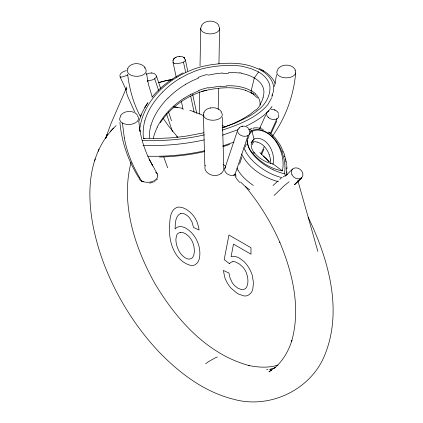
<?xml version="1.0" encoding="UTF-8"?>
<svg xmlns="http://www.w3.org/2000/svg" width="423" height="423" viewBox="0 0 423 423"><rect width="100%" height="100%" fill="white"/><g stroke="black" fill="none" stroke-linecap="round" stroke-linejoin="round"><path stroke-width="0.63" d="M199.587 91.817L199.249 114.104M218.532 88.196L218.199 109.446M200.021 65.946L200.724 28.447M218.94 63.926L219.611 28.457M260.071 104.989C260.51 100.843 258.654 96.719 255.481 94.065M286.583 172.478L286.609 167.741M139.685 129.639C143.228 98.993 170.654 76.129 198.805 67.447A59.416 34.305 0 0 1 202.728 66.395L210.612 64.819L218.754 63.788A81.919 47.297 0 0 1 222.942 63.466C233.173 62.81 243.69 63.344 253.377 66.956A50.734 29.293 0 0 1 258.368 69.023C267.336 72.856 275.902 82.025 273.21 92.463M172.965 60.78C174.207 56.222 181.425 54.805 184.629 58.12L183.894 57.396L184.629 58.12M286.572 174.937L286.884 171.87M286.366 174.794L286.456 174.027M295.693 72.915C293.689 95.545 285.726 117.525 272.544 136.047M172.928 60.991L172.981 60.584M276.52 74.665L274.479 86.588M285.694 175.762C283.865 173.425 285.081 170.638 285.007 167.852C284.827 157.24 280.914 146.644 274.093 138.495C268.79 132.468 259.553 126.863 251.511 130.728A3.151 1.824 59.5 0 0 248.941 129.412M119.767 75.474C120.502 72.571 123.833 71.307 126.44 70.556M126.424 87.836L126.059 90.342L127.064 94.498A48.428 39.106 74.5 0 0 127.73 96.317L135.434 113.613M247.788 138.3A17.94 14.282 38.4 0 0 252.526 153.121A42.3 33.671 38.4 0 0 282.337 170.887L282.416 170.517A39.217 31.217 38.4 0 0 282.791 168.449A45.61 36.309 38.4 0 0 282.892 167.677A37.161 29.584 38.4 0 0 283.098 163.701L283.045 162.569A50.845 40.476 38.4 0 0 282.728 159.196L282.654 158.667A39.297 31.281 38.4 0 0 282.041 155.532L281.903 154.987A52.235 41.581 38.4 0 0 280.719 151.043L280.121 149.409A34.363 27.358 38.4 0 0 278.694 146.221A38.324 30.504 38.4 0 0 276.61 142.567L275.986 141.626A26.982 21.478 38.4 0 0 274.305 139.379A30.969 24.65 38.4 0 0 273.115 137.993L270.805 135.698A17.147 13.652 38.4 0 0 269.277 134.466L267.151 133.081A22.562 17.962 38.4 0 0 265.559 132.219L265.036 131.965A19.987 15.91 38.4 0 0 261.398 130.601L258.728 130.094A11.934 9.502 38.4 0 0 257.062 130.073L255.397 130.284A17.449 13.89 38.4 0 0 253.842 130.675L253.372 130.834A15.032 11.966 38.4 0 0 252.039 131.416A17.94 14.282 38.4 0 0 249.39 134.324M253.805 94.271L252.372 93.287A3.151 1.829 -59.9 0 1 251.146 90.808L254.313 77.911L258.59 71.958M113.565 128.063C79.323 164.23 87.952 220.531 103.635 263.037C116.193 295.973 135.048 326.524 159.244 352.185C179.78 373.35 204.483 392.021 233.538 399.233C268.325 409.046 307.933 391.307 323.288 358.508C343.841 312.75 328.92 260.05 308.14 217.152M131.072 162.342C120.322 203.897 134.821 247.545 155.067 283.844C176.587 319.873 207.603 354.532 249.517 365.678L248.713 365.493C258.347 367.465 268.573 368.1 278.054 365.07M263.143 97.39L261.943 100.933L260.14 104.418M144.846 120.825C147.918 109.832 154.691 100.193 162.538 92.066M150.932 125.462C153.919 114.971 160.428 105.792 167.915 98.025M272.407 95.693L272.645 94.9M271.846 96.1L272.83 92.954M105.766 137.998L110.99 123.579L126.186 88.492M138.855 121.258L141.419 114.755M224.809 168.528L237.102 131.796M239.444 127.931L239.524 127.693A6.287 4.701 14 0 1 240.074 127.392M239.561 164.103L241.935 156.996M245.282 146.998L246.265 144.063M248.211 138.252L249.047 135.746M271.867 97.269L272.148 96.481M98.157 151.286L98.961 149.16M94.519 160.967L95.291 158.942M271.561 98.051L268.129 104.153A59.532 34.369 0 0 1 266.305 106.422C254.588 118.72 238.054 124.938 222.265 130.162M127.497 68.753C130.464 62.155 141.256 62.065 145.263 67.733M252.193 144.708L253.356 142.16M259.674 128.296L265.702 115.061M268.161 111.45L268.341 111.059A6.287 4.304 19 0 0 268.319 117.367M261.097 153.639L264.169 146.897M270.197 133.663L276.933 118.874M261.43 154.691L263.91 149.245M270.857 133.996L276.811 120.925M203.706 112.724C204.774 109.837 207.899 108.288 210.791 107.918L210.58 107.95C214.572 107.278 218.733 108.135 221.425 111.688M140.484 115.839L145.464 106.411M126.641 87.402L126.831 87.022M157.092 127.381C163.109 115.416 172.737 105.438 183.989 98.268M120.365 115.881C123.125 111.471 129.422 110.44 133.985 112.391M272.021 106.448L270.947 108.008M201.507 25.327C205.282 19.728 215.106 19.691 218.881 25.311M156.716 179.918L157.34 179.029M160.243 122.818C170.887 106.786 187.685 94.969 206.329 90.252L201.861 91.474L202.4 91.326M277.721 69.266C281.702 63.55 292.584 63.624 295.508 70.281M251.468 142.371L254.038 139.13A9.428 7.508 38.4 0 1 254.868 138.765L255.164 138.665A10.887 8.666 38.4 0 1 256.486 138.363L257.189 138.289A7.529 5.991 38.4 0 1 258.569 138.337L259.907 138.617A13.108 10.432 38.4 0 1 263.846 140.383L264.851 141.044A10.76 8.566 38.4 0 1 265.808 141.816L267.257 143.26A19.426 15.466 38.4 0 1 268.002 144.127A17.121 13.626 38.4 0 1 269.255 145.824A23.001 18.311 38.4 0 1 271.91 151.096A28.901 23.006 38.4 0 1 273.306 156.558A31.376 24.973 38.4 0 1 273.507 159.032L273.517 159.381A24.883 19.807 38.4 0 1 273.031 163.891L272.698 164.325M253.996 153.179L254.339 152.745A11.252 8.957 38.4 0 1 254.038 139.13L252.039 131.416M152.042 97.211C160.412 86.884 171.278 78.741 183.143 72.835M268.288 111.191L269.039 110.366A62.313 35.765 0.2 0 0 270.963 108.008M110.371 131.394L116.087 125.605M274.136 195.474L283.59 186.3A48.428 5.843 -34.9 0 1 284.547 185.417L289.083 181.747M267.495 112.005C261.028 118.361 252.991 122.844 244.869 126.726M273.068 185.501L277.959 180.922M285.239 176.174L292.573 169.063M294.646 184.507L301.52 177.85L294.53 184.634M294.683 184.476L301.705 177.681M255.666 109.895L249.01 115.204M155.606 180.991L155.886 180.732M205.594 363.812L207.466 362.389A42.459 24.513 -60 0 1 208.65 361.612L214.345 358.323A42.459 24.513 -60 0 1 215.534 357.731L217.401 356.991M279.815 179.357L281.21 178.178M221.086 173.546C223.381 171.828 224.454 168.618 223.466 165.901M259.664 128.153L260.552 127.434M283.251 176.803L287.529 174.271M179.759 78.541L187.156 74.501L195.341 71.001A58.543 33.798 0 0 1 205.763 67.944L213.752 66.522L221.985 65.655A67.997 39.26 0 0 1 228.171 65.359L234.86 65.48A39.27 22.673 0 0 1 240.967 66.088A33.925 19.585 0 0 1 242.844 66.411L251.13 68.653L258.379 71.841M185.179 84.568L192.179 80.804L198.636 78.028M271.804 370.109L268.959 371.748L275.167 367.428L274.527 368.036C282.939 360.877 288.539 351.027 291.87 340.594L291.606 341.44C300.986 308.341 292.748 273.052 279.746 242.109L279.878 242.405C271.069 222.366 259.511 203.548 245.499 186.723M146.506 74.263L148.896 73.258L151.868 72.962M243.04 118.863L232.407 124.034L222.477 127.815M175.471 57.539L176.111 57.211M190.694 94.419L198.969 90.734M153.697 182.123L154.628 181.652M248.877 129.628L250.686 128.899M240.46 126.741L242.659 126.149M238.112 129.671L222.482 135.154M233.967 142.08L223.032 145.909M180.785 213.462C174.985 216 175.344 223.714 175.09 229.017C176.782 226.844 179.759 226.146 182.35 226.834A18.845 10.882 60 0 1 185.486 227.997C195.68 233.797 201.544 246.588 199.455 258.109A24.476 14.128 60 0 1 198.487 260.949L197.028 263.212L195.167 264.703A18.242 10.533 60 0 1 192.914 265.401A18.802 10.855 60 0 1 190.339 265.311C175.016 260.859 168.914 242.865 169.512 228.325C169.924 221.129 169.232 209.343 178.083 207.074C183.556 206.794 188.409 210.363 192.047 214.117A16.381 9.459 60 0 1 194.924 217.919A16.328 9.428 60 0 1 197.134 222.207L198.567 226.791L199.085 230.017L193.507 227.442L192.016 222.001L189.816 218.257A10.268 5.927 60 0 0 187.69 215.979L186.099 214.805A13.314 7.688 60 0 0 185.015 214.191A12.071 6.969 60 0 0 180.78 213.451M229.758 144.417L222.794 146.755M222.149 127.846L236.06 122.733L247.318 117.293A95.196 54.958 0 0 0 254.54 112.841L260.203 108.378A59.236 34.2 0 0 0 265.903 101.694L267.865 97.898L269.16 94.086A68.299 39.429 0 0 0 269.927 89.364C270.725 81.739 264.671 75.479 258.717 72.037M275.775 367.513L269.758 369.438L271.249 369.062M158.451 82.559L166.435 80.486L172.341 79.476M251.072 128.777L251.87 128.566M152.687 182.503L149.557 183.117M207.968 75.183L215.196 73.814L222.736 72.952M204.33 134.889C183.994 139.495 163.045 141.266 142.218 140.462M203.833 132.79L187.87 135.841A134.519 77.663 0 0 1 169.01 137.967L157.7 138.48L143.418 138.395L143.207 135.482A140.404 81.063 0 0 1 144.83 120.825M205.879 90.379C218.94 87.677 232.941 86.144 245.832 90.422L245.213 90.205L251.637 93.065M204.515 150.805C185.94 154.961 166.852 156.706 147.833 156.203M204.251 139.876C184.174 144.322 163.537 146.109 142.99 145.438M204.579 151.603C189.779 154.94 174.641 156.695 159.476 157.023M208.216 87.989L220.399 86.16M252.526 153.121L254.339 152.745A26.538 21.124 38.4 0 0 273.041 163.897L282.337 170.887M180.452 232.354L178.316 233.189A12.611 7.281 60 0 0 176.788 235.045L175.968 238.466A19.363 11.178 60 0 0 175.931 240.116A18.342 10.591 60 0 0 177.184 246.852L178.263 249.57A12.526 7.233 60 0 0 180.642 253.525A12.764 7.371 60 0 0 185.935 258.178L187.712 258.887A10.977 6.34 60 0 0 189.71 259.066L191.793 258.247A12.833 7.408 60 0 0 192.909 257.078L193.856 254.942L194.3 252.05A25.332 14.625 60 0 0 194.331 250.004L193.988 246.694L192.925 242.945A12.151 7.017 60 0 0 192.132 241.168A12.489 7.212 60 0 0 191.175 239.471L190.826 238.937A11.363 6.562 60 0 0 188.505 236.113L186.242 234.247A15.958 9.211 60 0 0 184.766 233.364L182.932 232.597A12.241 7.064 60 0 0 180.452 232.354M266.601 369.776L267.891 369.565M252.917 128.365L253.567 128.28M242.019 126.234L244.32 126.154M271.228 109.536L273.612 109.61L275.865 110.461L277.419 111.646L278.625 113.47M253.747 127.862L257.496 127.82L263.323 129.39M172.425 79.64L172.092 79.672A30.969 5.626 -22.5 0 0 171.082 79.783A26.982 4.902 -22.5 0 0 169.343 80.053L168.576 80.196A38.324 6.958 -22.5 0 0 165.493 80.867A34.363 6.245 -22.5 0 0 162.654 81.591L161.152 82.009A52.235 9.491 -22.5 0 0 158.482 82.786M179.072 56.391L179.823 56.338M228.378 72.629L234.273 72.65A33.523 19.146 -1 0 1 239.471 73.047M226.633 85.784C235.061 85.414 243.696 86.71 251.167 90.808M151.492 72.93L153.861 73.375L155.595 74.538M144.788 138.533L143.418 138.395M173.79 106.866L182.71 108.336M173.356 106.802L177.808 107.405M240.994 73.327C251.484 74.956 265.93 81.951 263.698 94.652A66.358 38.953 1.5 0 1 263.127 97.39M278.45 181.716C263.476 177.639 248.671 168.259 241.633 154.004M257.168 142.075L255.83 141.795A7.529 5.991 38.4 0 0 254.445 141.742L253.742 141.816A10.887 8.666 38.4 0 0 252.425 142.117L252.129 142.218A9.428 7.508 38.4 0 0 251.489 142.488M189.827 110.255L199.889 113.977L203.86 115.849M274.273 109.779L275.061 110.112M176.64 136.603L177.702 137.285M259.003 68.5C265.813 71.492 272.163 76.494 275.278 83.405M273.136 169.792C265.395 165.99 258.194 160.819 252.748 154.078A28.304 22.53 38.4 0 1 249.417 149.118L248.608 147.41A22.086 17.581 38.4 0 1 247.085 140.679M246.572 126.842L248.782 128.523M222.313 125.372L225.131 127.09M270.271 133.208L268.594 132.055L272.026 134.636L275.135 137.771L280.465 145.406L284.171 153.75L286.466 162.897M254.244 94.567L251.172 92.42L257.612 98.03M253.329 185.448C247.476 181.319 241.776 176.571 238.107 170.326M249.707 189.916L244.505 185.797L240.534 181.959M229.493 263.682L224.19 259.653L228.933 235.014L250.976 247.735L250.976 254.181L233.496 244.087L231.085 256.682L235.214 256.55A18.813 10.861 60 0 1 239.55 258.21L243.69 261.287A17.951 10.364 60 0 1 246.752 264.666L248.412 267.05A21.504 12.415 60 0 1 249.94 269.689L250.395 270.588A19.532 11.278 60 0 1 252.208 275.161L253.467 282.654L252.795 289.184A23.175 13.377 60 0 1 250.733 293.218L248.745 294.947L246.847 295.756A19.019 10.982 60 0 1 243.96 295.92L238.884 294.207A28.944 16.709 60 0 1 236.441 292.758L231.095 288.148A18.427 10.638 60 0 1 227.833 283.796A19.22 11.098 60 0 1 226.908 282.204A18.305 10.57 60 0 1 224.756 277.298L223.355 270.445L228.933 273.025L230.033 278.017L232.29 282.744A11.331 6.541 60 0 0 234.675 285.699L237.969 288.227L241.496 289.581A12.373 7.143 60 0 0 243.637 289.491L245.129 288.787A14.165 8.18 60 0 0 246.593 287.18C248.745 282.781 248.052 277.451 246.419 272.988A12.484 7.207 60 0 0 244.928 269.964A11.796 6.81 60 0 0 242.998 267.267L239.64 264.179L235.897 262.117A12.489 7.207 60 0 0 232.909 261.694M263.249 156.098L266.252 158.63L269.134 161.798M155.738 172.177L156.066 172.436M223.423 164.462L225.813 166.514M259.849 152.544L269.446 161.967M136.042 113.581L137.612 115.357M177.871 137.475L168.269 125.631L163.172 118.308M184.444 57.909L184.682 58.215M284.531 173.753L284.557 173.79A48.518 38.62 38.4 0 1 273.131 169.808M141.626 181.102C134.704 169.57 128.772 157.282 125.657 144.143A176.142 101.694 -60 0 1 124.336 137.972M138.421 177.137C128.19 160.587 121.549 141.811 119.942 122.374M157.277 173.911L149.197 159.133L149.827 160.37C145.126 150.847 141.657 140.7 139.891 130.221L140.108 131.468L138.776 121.443M235.934 175.815L236.161 176.227M149.197 159.133L152.677 165.927L152.042 164.684M140.362 116.563C133.451 103.566 129.48 89.19 127.688 74.617M245.144 150.498L244.69 149.509A25.412 20.167 38.5 0 1 243.992 147.595M120.053 76.875L126.128 89.782M282.691 151.371L282.908 151.899M163.828 157.171L167.656 167.809M152.227 96.93L148.51 84.6L146.474 73.047M160.666 88.581L156.457 76.061M168.513 111.889L171.489 120.735M158.614 90.443L154.659 78.699A6.287 2.654 -15.2 0 0 155.754 75.199M166.498 113.861L172.182 130.733M172.325 131.167L172.473 131.606M147.479 80.867L147.812 81.845M284.42 156.15L284.584 156.684M297.829 180.558L317.863 251.474M285.245 159.043L285.53 160.227M173.023 62.223L176.232 77.176M187.754 71.138L185.38 59.817M192.655 94.25L196.737 113.459M185.639 72.254L183.471 62.059A6.287 2.258 -9.9 0 1 174.873 63.328M190.694 96.063L194.168 112.418M181.33 101.192L183.117 109.589M285.784 161.412L285.9 162.004M124.336 137.972L122.427 123.045M286.112 163.188L286.366 164.959M286.789 165.552L286.958 168.729M223.725 165.419L222.334 117.483M204.843 165.652L203.389 114.781M238.022 170.342A23.223 16.529 28.9 0 1 236.98 168.005M235.817 175.831A22.757 16.196 28.9 0 1 234.95 173.879M239.698 182.424A26.369 18.358 30.6 0 1 235.193 176.38M248.021 135.497A6.303 4.568 13.5 0 1 239.238 134.25A6.303 4.568 13.5 0 1 239.592 127.757M248.92 129.586A6.319 4.621 15 0 1 248.052 135.529L234.987 174.609A2.358 1.364 59.9 0 1 233.628 175.064M235.008 174.63A6.292 4.764 20.4 0 1 226.902 173.668A6.292 4.764 20.4 0 1 225.618 167.085M235.495 174.223A6.297 4.701 18.1 0 1 234.961 174.583M127.905 74.823A6.282 1.142 -22.5 0 1 121.803 76.986A6.282 1.142 -22.5 0 1 120.349 76.283M251.399 90.681A38.942 22.831 -0.9 0 1 255.698 93.985M162.596 92.087A119.878 69.208 0 0 1 179.701 78.509M239.619 72.693A27.268 16.534 -1.9 0 1 241.2 72.941M222.9 73.65A62.773 34.353 -0.9 0 1 228.431 73.338M197.98 77.446A52.531 31.138 -0.3 0 1 207.46 74.443M168.1 98.083A113.094 64.418 -1.1 0 1 185.248 84.605M149.308 138.125A134.456 76.833 -0.5 0 1 150.874 125.457M248.824 115.109A90.517 53.499 0.7 0 1 242.85 118.741M260.489 104.492A52.605 31.191 0.8 0 1 256.148 110.065M261.155 70.424A3.151 1.819 -59.9 0 1 263.344 71.26M220.505 86.551A60.256 33.956 -0.5 0 1 226.67 86.181M198.683 90.48A50.131 29.298 -0.2 0 1 207.994 87.661M184.058 98.305A88.523 50.638 -0.7 0 1 190.752 94.461M153.258 138.702A121.967 69.89 -0.8 0 1 157.245 127.408M137.581 116.05A9.428 5.721 -2.7 0 1 128.888 124.51A9.428 5.721 -2.7 0 1 120.788 116.32M143.566 181.673A3.791 2.189 -60 0 1 141.663 181.065M141.583 181.129A9.48 5.991 -6.8 0 1 138.94 177.1M157.71 175.931A9.48 5.901 -4.2 0 1 152.042 181.636A9.48 5.901 -4.2 0 1 141.779 180.991M156.013 172.462A9.539 6.186 -5.6 0 1 157.795 175.926M270.778 163.521A24.883 19.807 38.4 0 0 270.783 162.839L270.762 162.485A31.376 24.973 38.4 0 0 270.546 160.01M269.15 154.554A28.901 23.006 38.4 0 1 270.561 160.016M269.171 154.548A23.001 18.311 38.4 0 0 266.516 149.282A17.121 13.626 38.4 0 0 265.263 147.579A19.426 15.466 38.4 0 0 264.518 146.712L263.069 145.269A10.76 8.566 38.4 0 0 262.107 144.497L261.113 143.831A13.108 10.432 38.4 0 0 257.168 142.065M251.125 142.763A3.151 1.835 57.2 0 1 251.051 142.821M249.797 132.055A15.979 12.722 38.4 0 1 251.521 130.739M245.091 150.514A29.684 23.524 38.4 0 0 248.55 156.008C254.456 163.669 262.445 169.538 271.08 173.784A52.092 41.269 38.4 0 0 282.353 177.766M276.922 118.863A6.319 4.41 17.7 0 1 268.245 117.409M278.556 114.585A6.303 4.341 16.4 0 1 276.885 118.831M268.409 111.122A6.303 4.341 16.4 0 1 268.843 110.921M154.797 78.731A6.303 2.686 -13.1 0 1 147.416 80.629M184.597 58.982A6.303 2.459 -10 0 1 183.63 62.096M174.72 63.408A6.319 2.379 -11 0 1 173.187 61.404M218.511 25.882A9.459 5.462 0 0 1 209.924 33.914A9.459 5.462 0 0 1 202.062 25.639M295 70.292A9.459 5.462 0 0 1 285.821 77.843A9.459 5.462 0 0 1 277.906 69.832M144.338 67.601A9.459 5.462 0 0 1 137.903 76.267A9.459 5.462 0 0 1 127.984 68.775M229.483 263.666A14.393 8.307 60 0 1 232.914 261.705M220.949 111.979A9.459 5.462 0 0 1 213.515 120.232A9.459 5.462 0 0 1 204.098 112.682M221.018 173.499A9.274 7.186 12.1 0 1 205.604 170.532A10.305 8.011 8.4 0 1 205.377 165.113M107.088 134.503L105.819 138.083L107.088 134.503M147.823 102.805L144.862 107.347L147.828 102.8M173.578 59.215L174.429 58.263L173.578 59.215M174.556 58.163L174.234 58.432L174.762 57.999L174.556 58.163M291.955 174.757A6.282 5.002 38.4 0 0 302.027 177.316A6.282 5.002 38.4 0 0 297.427 168.042A6.282 5.002 38.4 0 0 291.955 174.757"/></g></svg>
